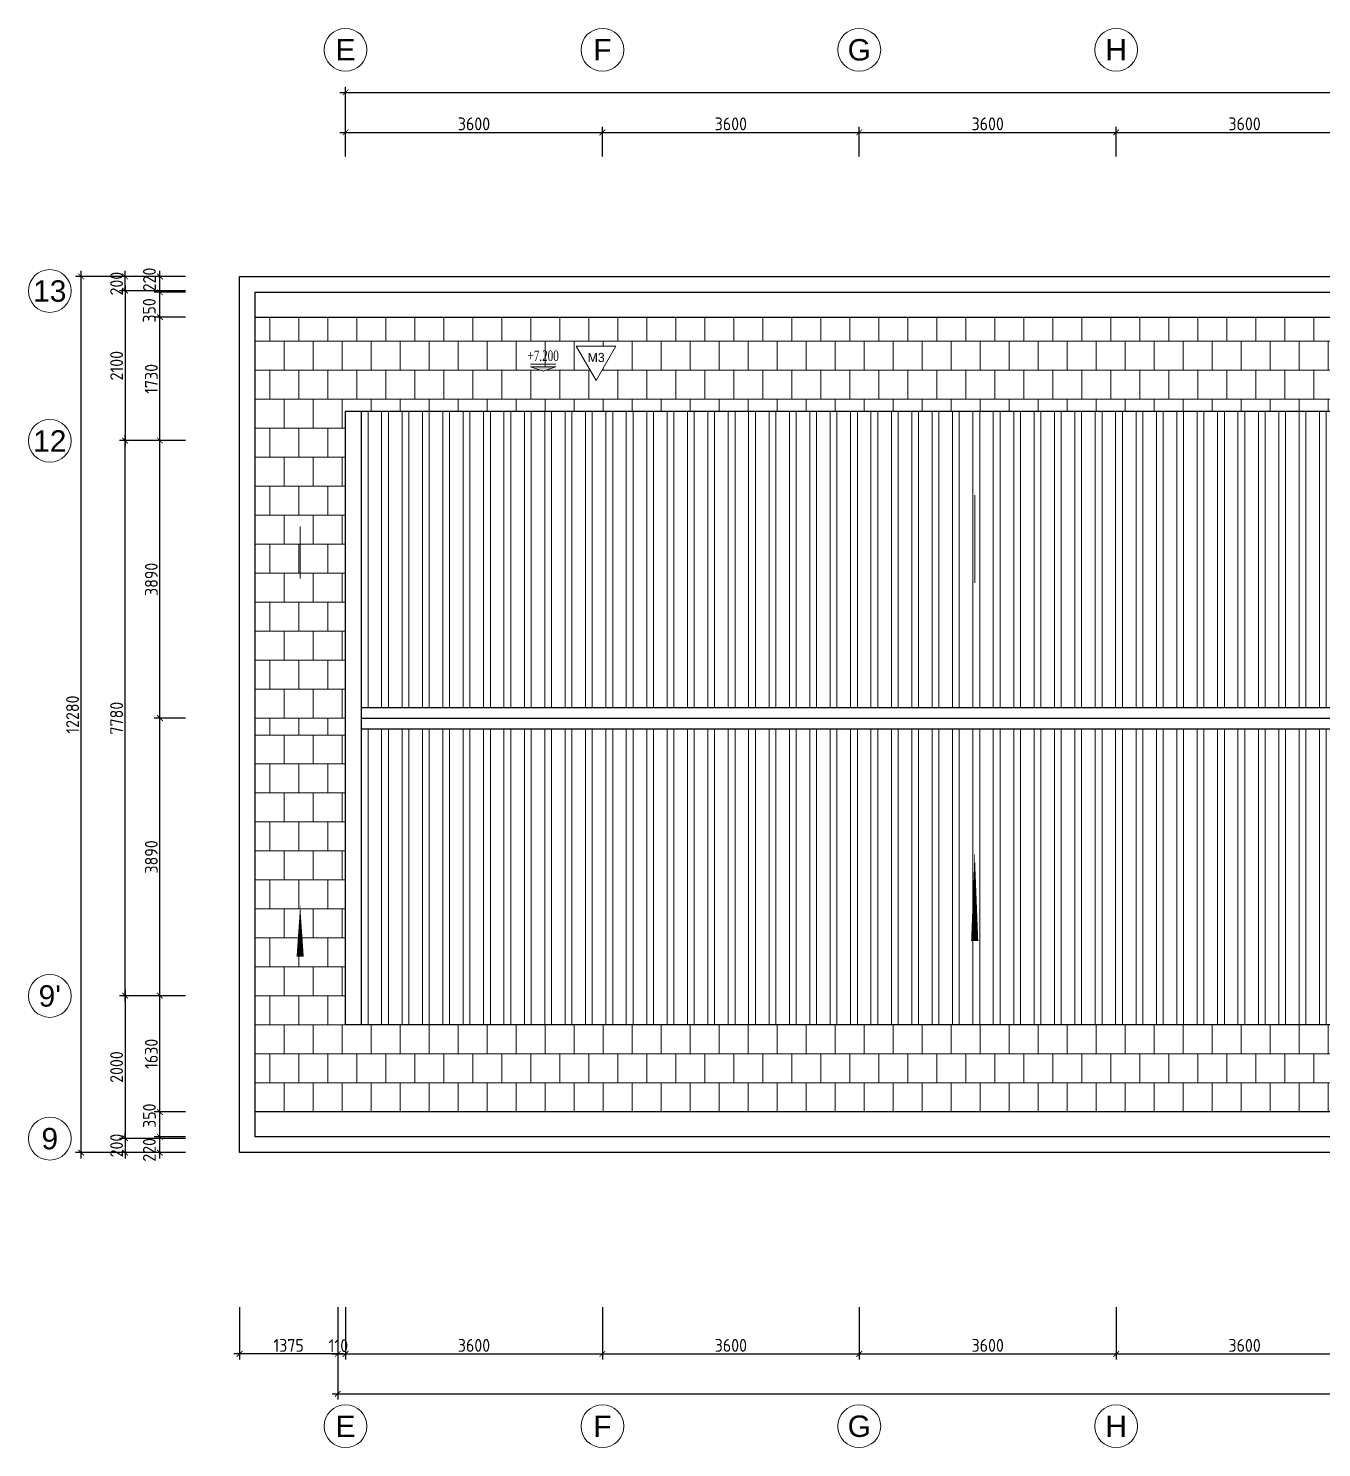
# Model space of a CAD drawing. Header units: millimetres. Extents: x 1276 to 38301, y 1926 to 21817.
# Drawn here: x 1276 to 19400, y 1926 to 21817 of the extents above; entities that cross this region are included whole.
import ezdxf
from ezdxf.enums import TextEntityAlignment as Align

# ---------------------------------------------------------------- set-up
doc = ezdxf.new("R2010")
doc.units = ezdxf.units.MM
doc.linetypes.add('HIDDEN', pattern=[0.375, 0.25, -0.125])
doc.layers.add('Dim', color=144, linetype='Continuous')
doc.layers.add('THAY', color=9, linetype='Continuous')
doc.layers.add('HACTH', color=252, linetype='Continuous', lineweight=5)
doc.layers.add('ZONES', color=7, linetype='Continuous', lineweight=18)
doc.styles.add('ARIALH', font='VnArialH.TTF')
doc.styles.add('AVANTH', font='VnAvantH.TTF')
doc.styles.add('ISOCP', font='isocp.shx')
doc.styles.add('VNS', font='vntimeh.shx', dxfattribs={"width": 0.7})
doc.dimstyles.new('1-100', dxfattribs={"dimtxt": 180, "dimasz": 80, "dimexe": 80, "dimexo": 0, "dimgap": 30, "dimtad": 1, "dimdec": 0, "dimzin": 0, "dimdsep": 46, "dimtxsty": 'ISOCP', "dimblk1": 'ARCHTICK', "dimblk2": 'ARCHTICK', "dimsah": 1, "dimcen": 0.09, "dimdle": 80, "dimclrd": 8, "dimclre": 8, "dimclrt": 11, "dimadec": 0, "dimazin": 0, "dimtfac": 1, "dimtdec": 0, "dimtix": 1, "dimtmove": 2, "dimatfit": 3, "dimldrblk": 'ARCHTICK', "dimfxl": 80, "dimtolj": 1, "dimtzin": 0, "dimarcsym": 0})

# ---------------------------------------------------------------- blocks, each defined once
blk = doc.blocks.new('AXIS')
at = {"layer": 'ZONES'}
blk.add_circle((0, 0), 300, dxfattribs=at)
at = {"layer": 'ZONES', "style": 'ARIALH'}
blk.add_attdef('TENTRUCDINHVI', text='', height=300, dxfattribs=at).set_placement((0, 0), align=Align.MIDDLE)
blk = doc.blocks.new('_ArchTick')
at = {"color": 0, "linetype": 'ByBlock', "const_width": 0.15}
blk.add_lwpolyline([(-0.5, -0.5), (0.5, 0.5)], dxfattribs=at)
blk = doc.blocks.new('*D472')
at = {"layer": 'Defpoints', "color": 0, "transparency": 16777216}
for p in [(5611, 3894), (5721, 3894), (5721, 3239)]:
    blk.add_point(p, dxfattribs=at)
at = {"layer": 'Dim', "color": 8, "lineweight": -2, "transparency": 16777216}
for p, q in [((5611, 3894), (5611, 3159)), ((5721, 3894), (5721, 3159)), ((5531, 3239), (5801, 3239))]:
    blk.add_line(p, q, dxfattribs=at)
at = {"layer": 'Dim', "color": 8, "lineweight": -2, "transparency": 16777216, "xscale": 80, "yscale": 80, "zscale": 80, "rotation": 180}
blk.add_blockref('_ArchTick', (5611, 3239), dxfattribs=at)
at = {"layer": 'Dim', "color": 8, "lineweight": -2, "transparency": 16777216, "xscale": 80, "yscale": 80, "zscale": 80}
blk.add_blockref('_ArchTick', (5721, 3239), dxfattribs=at)
at = {"layer": 'Dim', "color": 11, "transparency": 16777216, "insert": (5621, 3355), "char_height": 180, "attachment_point": 5, "style": 'ISOCP'}
blk.add_mtext('\\A1;110', dxfattribs=at)
blk = doc.blocks.new('*D473')
at = {"layer": 'Defpoints', "color": 0, "transparency": 16777216}
for p in [(5721, 3894), (9321, 3894), (9321, 3239)]:
    blk.add_point(p, dxfattribs=at)
at = {"layer": 'Dim', "color": 8, "lineweight": -2, "transparency": 16777216}
for p, q in [((5721, 3894), (5721, 3159)), ((9321, 3894), (9321, 3159)), ((5641, 3239), (9401, 3239))]:
    blk.add_line(p, q, dxfattribs=at)
at = {"layer": 'Dim', "color": 8, "lineweight": -2, "transparency": 16777216, "xscale": 80, "yscale": 80, "zscale": 80, "rotation": 180}
blk.add_blockref('_ArchTick', (5721, 3239), dxfattribs=at)
at = {"layer": 'Dim', "color": 8, "lineweight": -2, "transparency": 16777216, "xscale": 80, "yscale": 80, "zscale": 80}
blk.add_blockref('_ArchTick', (9321, 3239), dxfattribs=at)
at = {"layer": 'Dim', "color": 11, "transparency": 16777216, "insert": (7521, 3359), "char_height": 180, "attachment_point": 5, "style": 'ISOCP'}
blk.add_mtext('\\A1;3600', dxfattribs=at)
blk = doc.blocks.new('*D474')
at = {"layer": 'Defpoints', "color": 0, "transparency": 16777216}
for p in [(9321, 3894), (12921, 3894), (12921, 3239)]:
    blk.add_point(p, dxfattribs=at)
at = {"layer": 'Dim', "color": 8, "lineweight": -2, "transparency": 16777216}
for p, q in [((9321, 3894), (9321, 3159)), ((12921, 3894), (12921, 3159)), ((9241, 3239), (13001, 3239))]:
    blk.add_line(p, q, dxfattribs=at)
at = {"layer": 'Dim', "color": 8, "lineweight": -2, "transparency": 16777216, "xscale": 80, "yscale": 80, "zscale": 80, "rotation": 180}
blk.add_blockref('_ArchTick', (9321, 3239), dxfattribs=at)
at = {"layer": 'Dim', "color": 8, "lineweight": -2, "transparency": 16777216, "xscale": 80, "yscale": 80, "zscale": 80}
blk.add_blockref('_ArchTick', (12921, 3239), dxfattribs=at)
at = {"layer": 'Dim', "color": 11, "transparency": 16777216, "insert": (11121, 3359), "char_height": 180, "attachment_point": 5, "style": 'ISOCP'}
blk.add_mtext('\\A1;3600', dxfattribs=at)
blk = doc.blocks.new('*D475')
at = {"layer": 'Defpoints', "color": 0, "transparency": 16777216}
for p in [(12921, 3894), (16521, 3894), (16521, 3239)]:
    blk.add_point(p, dxfattribs=at)
at = {"layer": 'Dim', "color": 8, "lineweight": -2, "transparency": 16777216}
for p, q in [((12921, 3894), (12921, 3159)), ((16521, 3894), (16521, 3159)), ((12841, 3239), (16601, 3239))]:
    blk.add_line(p, q, dxfattribs=at)
at = {"layer": 'Dim', "color": 8, "lineweight": -2, "transparency": 16777216, "xscale": 80, "yscale": 80, "zscale": 80, "rotation": 180}
blk.add_blockref('_ArchTick', (12921, 3239), dxfattribs=at)
at = {"layer": 'Dim', "color": 8, "lineweight": -2, "transparency": 16777216, "xscale": 80, "yscale": 80, "zscale": 80}
blk.add_blockref('_ArchTick', (16521, 3239), dxfattribs=at)
at = {"layer": 'Dim', "color": 11, "transparency": 16777216, "insert": (14721, 3359), "char_height": 180, "attachment_point": 5, "style": 'ISOCP'}
blk.add_mtext('\\A1;3600', dxfattribs=at)
blk = doc.blocks.new('*D476')
at = {"layer": 'Defpoints', "color": 0, "transparency": 16777216}
for p in [(16521, 3894), (20121, 3894), (20121, 3239)]:
    blk.add_point(p, dxfattribs=at)
at = {"layer": 'Dim', "color": 8, "lineweight": -2, "transparency": 16777216}
for p, q in [((16521, 3894), (16521, 3159)), ((20121, 3894), (20121, 3159)), ((16441, 3239), (20201, 3239))]:
    blk.add_line(p, q, dxfattribs=at)
at = {"layer": 'Dim', "color": 8, "lineweight": -2, "transparency": 16777216, "xscale": 80, "yscale": 80, "zscale": 80, "rotation": 180}
blk.add_blockref('_ArchTick', (16521, 3239), dxfattribs=at)
at = {"layer": 'Dim', "color": 8, "lineweight": -2, "transparency": 16777216, "xscale": 80, "yscale": 80, "zscale": 80}
blk.add_blockref('_ArchTick', (20121, 3239), dxfattribs=at)
at = {"layer": 'Dim', "color": 11, "transparency": 16777216, "insert": (18321, 3359), "char_height": 180, "attachment_point": 5, "style": 'ISOCP'}
blk.add_mtext('\\A1;3600', dxfattribs=at)
blk = doc.blocks.new('*D491')
at = {"layer": 'Defpoints', "color": 0, "transparency": 16777216}
for p in [(3477, 18140), (2632, 16040), (3477, 16040)]:
    blk.add_point(p, dxfattribs=at)
at = {"layer": 'Dim', "color": 8, "lineweight": -2, "transparency": 16777216}
for p, q in [((3477, 18140), (2552, 18140)), ((2632, 18220), (2632, 15960)), ((3477, 16040), (2552, 16040))]:
    blk.add_line(p, q, dxfattribs=at)
at = {"layer": 'Dim', "color": 8, "lineweight": -2, "transparency": 16777216, "xscale": 80, "yscale": 80, "zscale": 80}
for p, rotation in [((2632, 18140), 90), ((2632, 16040), 270)]:
    blk.add_blockref('_ArchTick', p, dxfattribs=dict(at, rotation=rotation))
at = {"layer": 'Dim', "color": 11, "transparency": 16777216, "insert": (2512, 17090), "char_height": 180, "attachment_point": 5, "rotation": 90, "style": 'ISOCP'}
blk.add_mtext('\\A1;2100', dxfattribs=at)
blk = doc.blocks.new('*D492')
at = {"layer": 'Defpoints', "color": 0, "transparency": 16777216}
for p in [(3477, 8260), (2632, 6260), (3477, 6260)]:
    blk.add_point(p, dxfattribs=at)
at = {"layer": 'Dim', "color": 8, "lineweight": -2, "transparency": 16777216}
for p, q in [((3477, 8260), (2552, 8260)), ((2632, 8340), (2632, 6180)), ((3477, 6260), (2552, 6260))]:
    blk.add_line(p, q, dxfattribs=at)
at = {"layer": 'Dim', "color": 8, "lineweight": -2, "transparency": 16777216, "xscale": 80, "yscale": 80, "zscale": 80}
for p, rotation in [((2632, 8260), 90), ((2632, 6260), 270)]:
    blk.add_blockref('_ArchTick', p, dxfattribs=dict(at, rotation=rotation))
at = {"layer": 'Dim', "color": 11, "transparency": 16777216, "insert": (2512, 7260), "char_height": 180, "attachment_point": 5, "rotation": 90, "style": 'ISOCP'}
blk.add_mtext('\\A1;2000', dxfattribs=at)
blk = doc.blocks.new('*D493')
at = {"layer": 'Defpoints', "color": 0, "transparency": 16777216}
for p in [(2632, 18340), (3477, 18340), (3477, 18140)]:
    blk.add_point(p, dxfattribs=at)
at = {"layer": 'Dim', "color": 8, "lineweight": -2, "transparency": 16777216}
for p, q in [((3477, 18340), (2552, 18340)), ((2632, 18340), (2632, 18420)), ((2632, 18140), (2632, 18340)), ((3477, 18140), (2552, 18140)), ((2632, 18140), (2632, 18060))]:
    blk.add_line(p, q, dxfattribs=at)
at = {"layer": 'Dim', "color": 8, "lineweight": -2, "transparency": 16777216, "xscale": 80, "yscale": 80, "zscale": 80}
for p, rotation in [((2632, 18340), 270), ((2632, 18140), 90)]:
    blk.add_blockref('_ArchTick', p, dxfattribs=dict(at, rotation=rotation))
at = {"layer": 'Dim', "color": 11, "transparency": 16777216, "insert": (2512, 18240), "char_height": 180, "attachment_point": 5, "rotation": 90, "style": 'ISOCP'}
blk.add_mtext('\\A1;200', dxfattribs=at)
blk = doc.blocks.new('*D494')
at = {"layer": 'Defpoints', "color": 0, "transparency": 16777216}
for p in [(3477, 6260), (2632, 6060), (3477, 6060)]:
    blk.add_point(p, dxfattribs=at)
at = {"layer": 'Dim', "color": 8, "lineweight": -2, "transparency": 16777216}
for p, q in [((3477, 6260), (2552, 6260)), ((2632, 6260), (2632, 6340)), ((2632, 6260), (2632, 6060)), ((3477, 6060), (2552, 6060)), ((2632, 6060), (2632, 5980))]:
    blk.add_line(p, q, dxfattribs=at)
at = {"layer": 'Dim', "color": 8, "lineweight": -2, "transparency": 16777216, "xscale": 80, "yscale": 80, "zscale": 80}
for p, rotation in [((2632, 6260), 270), ((2632, 6060), 90)]:
    blk.add_blockref('_ArchTick', p, dxfattribs=dict(at, rotation=rotation))
at = {"layer": 'Dim', "color": 11, "transparency": 16777216, "insert": (2512, 6160), "char_height": 180, "attachment_point": 5, "rotation": 90, "style": 'ISOCP'}
blk.add_mtext('\\A1;200', dxfattribs=at)
blk = doc.blocks.new('*D495')
at = {"layer": 'Defpoints', "color": 0, "transparency": 16777216}
for p in [(2015, 18340), (3477, 18340), (3477, 6060)]:
    blk.add_point(p, dxfattribs=at)
at = {"layer": 'Dim', "color": 8, "lineweight": -2, "transparency": 16777216}
for p, q in [((3477, 18340), (1935, 18340)), ((2015, 5980), (2015, 18420)), ((3477, 6060), (1935, 6060))]:
    blk.add_line(p, q, dxfattribs=at)
at = {"layer": 'Dim', "color": 8, "lineweight": -2, "transparency": 16777216, "xscale": 80, "yscale": 80, "zscale": 80}
for p, rotation in [((2015, 18340), 90), ((2015, 6060), 270)]:
    blk.add_blockref('_ArchTick', p, dxfattribs=dict(at, rotation=rotation))
at = {"layer": 'Dim', "color": 11, "transparency": 16777216, "insert": (1895, 12200), "char_height": 180, "attachment_point": 5, "rotation": 90, "style": 'ISOCP'}
blk.add_mtext('\\A1;12280', dxfattribs=at)
blk = doc.blocks.new('*D483')
at = {"layer": 'Defpoints', "color": 0, "transparency": 16777216}
for p in [(9321, 20359), (5721, 20022), (9321, 20022)]:
    blk.add_point(p, dxfattribs=at)
at = {"layer": 'Dim', "color": 8, "lineweight": -2, "transparency": 16777216}
for p, q in [((5641, 20359), (9401, 20359)), ((5721, 20022), (5721, 20439)), ((9321, 20022), (9321, 20439))]:
    blk.add_line(p, q, dxfattribs=at)
at = {"layer": 'Dim', "color": 8, "lineweight": -2, "transparency": 16777216, "xscale": 80, "yscale": 80, "zscale": 80, "rotation": 180}
blk.add_blockref('_ArchTick', (5721, 20359), dxfattribs=at)
at = {"layer": 'Dim', "color": 8, "lineweight": -2, "transparency": 16777216, "xscale": 80, "yscale": 80, "zscale": 80}
blk.add_blockref('_ArchTick', (9321, 20359), dxfattribs=at)
at = {"layer": 'Dim', "color": 11, "transparency": 16777216, "insert": (7521, 20479), "char_height": 180, "attachment_point": 5, "style": 'ISOCP'}
blk.add_mtext('\\A1;3600', dxfattribs=at)
blk = doc.blocks.new('*D484')
at = {"layer": 'Defpoints', "color": 0, "transparency": 16777216}
for p in [(12921, 20359), (9321, 20022), (12921, 20022)]:
    blk.add_point(p, dxfattribs=at)
at = {"layer": 'Dim', "color": 8, "lineweight": -2, "transparency": 16777216}
for p, q in [((9241, 20359), (13001, 20359)), ((9321, 20022), (9321, 20439)), ((12921, 20022), (12921, 20439))]:
    blk.add_line(p, q, dxfattribs=at)
at = {"layer": 'Dim', "color": 8, "lineweight": -2, "transparency": 16777216, "xscale": 80, "yscale": 80, "zscale": 80, "rotation": 180}
blk.add_blockref('_ArchTick', (9321, 20359), dxfattribs=at)
at = {"layer": 'Dim', "color": 8, "lineweight": -2, "transparency": 16777216, "xscale": 80, "yscale": 80, "zscale": 80}
blk.add_blockref('_ArchTick', (12921, 20359), dxfattribs=at)
at = {"layer": 'Dim', "color": 11, "transparency": 16777216, "insert": (11121, 20479), "char_height": 180, "attachment_point": 5, "style": 'ISOCP'}
blk.add_mtext('\\A1;3600', dxfattribs=at)
blk = doc.blocks.new('*D485')
at = {"layer": 'Defpoints', "color": 0, "transparency": 16777216}
for p in [(16521, 20359), (12921, 20022), (16521, 20022)]:
    blk.add_point(p, dxfattribs=at)
at = {"layer": 'Dim', "color": 8, "lineweight": -2, "transparency": 16777216}
for p, q in [((12841, 20359), (16601, 20359)), ((12921, 20022), (12921, 20439)), ((16521, 20022), (16521, 20439))]:
    blk.add_line(p, q, dxfattribs=at)
at = {"layer": 'Dim', "color": 8, "lineweight": -2, "transparency": 16777216, "xscale": 80, "yscale": 80, "zscale": 80, "rotation": 180}
blk.add_blockref('_ArchTick', (12921, 20359), dxfattribs=at)
at = {"layer": 'Dim', "color": 8, "lineweight": -2, "transparency": 16777216, "xscale": 80, "yscale": 80, "zscale": 80}
blk.add_blockref('_ArchTick', (16521, 20359), dxfattribs=at)
at = {"layer": 'Dim', "color": 11, "transparency": 16777216, "insert": (14721, 20479), "char_height": 180, "attachment_point": 5, "style": 'ISOCP'}
blk.add_mtext('\\A1;3600', dxfattribs=at)
blk = doc.blocks.new('*D486')
at = {"layer": 'Defpoints', "color": 0, "transparency": 16777216}
for p in [(20121, 20359), (16521, 20022), (20121, 20022)]:
    blk.add_point(p, dxfattribs=at)
at = {"layer": 'Dim', "color": 8, "lineweight": -2, "transparency": 16777216}
for p, q in [((16441, 20359), (20201, 20359)), ((16521, 20022), (16521, 20439)), ((20121, 20022), (20121, 20439))]:
    blk.add_line(p, q, dxfattribs=at)
at = {"layer": 'Dim', "color": 8, "lineweight": -2, "transparency": 16777216, "xscale": 80, "yscale": 80, "zscale": 80, "rotation": 180}
blk.add_blockref('_ArchTick', (16521, 20359), dxfattribs=at)
at = {"layer": 'Dim', "color": 8, "lineweight": -2, "transparency": 16777216, "xscale": 80, "yscale": 80, "zscale": 80}
blk.add_blockref('_ArchTick', (20121, 20359), dxfattribs=at)
at = {"layer": 'Dim', "color": 11, "transparency": 16777216, "insert": (18321, 20479), "char_height": 180, "attachment_point": 5, "style": 'ISOCP'}
blk.add_mtext('\\A1;3600', dxfattribs=at)
blk = doc.blocks.new('*D499')
at = {"layer": 'Defpoints', "color": 0, "transparency": 16777216}
for p in [(5611, 3894), (34631, 3894), (34631, 2679)]:
    blk.add_point(p, dxfattribs=at)
at = {"layer": 'Dim', "color": 8, "lineweight": -2, "transparency": 16777216}
for p, q in [((5611, 3894), (5611, 2599)), ((34631, 3894), (34631, 2599)), ((5531, 2679), (34711, 2679))]:
    blk.add_line(p, q, dxfattribs=at)
at = {"layer": 'Dim', "color": 8, "lineweight": -2, "transparency": 16777216, "xscale": 80, "yscale": 80, "zscale": 80, "rotation": 180}
blk.add_blockref('_ArchTick', (5611, 2679), dxfattribs=at)
at = {"layer": 'Dim', "color": 8, "lineweight": -2, "transparency": 16777216, "xscale": 80, "yscale": 80, "zscale": 80}
blk.add_blockref('_ArchTick', (34631, 2679), dxfattribs=at)
at = {"layer": 'Dim', "color": 11, "transparency": 16777216, "insert": (20121, 2799), "char_height": 180, "attachment_point": 5, "style": 'ISOCP'}
blk.add_mtext('\\A1;29020', dxfattribs=at)
blk = doc.blocks.new('*D500')
at = {"layer": 'Defpoints', "color": 0, "transparency": 16777216}
for p in [(34521, 20919), (5721, 20022), (34521, 20022)]:
    blk.add_point(p, dxfattribs=at)
at = {"layer": 'Dim', "color": 8, "lineweight": -2, "transparency": 16777216}
for p, q in [((5641, 20919), (34601, 20919)), ((5721, 20022), (5721, 20999)), ((34521, 20022), (34521, 20999))]:
    blk.add_line(p, q, dxfattribs=at)
at = {"layer": 'Dim', "color": 8, "lineweight": -2, "transparency": 16777216, "xscale": 80, "yscale": 80, "zscale": 80, "rotation": 180}
blk.add_blockref('_ArchTick', (5721, 20919), dxfattribs=at)
at = {"layer": 'Dim', "color": 8, "lineweight": -2, "transparency": 16777216, "xscale": 80, "yscale": 80, "zscale": 80}
blk.add_blockref('_ArchTick', (34521, 20919), dxfattribs=at)
at = {"layer": 'Dim', "color": 11, "transparency": 16777216, "insert": (20452, 21039), "char_height": 180, "attachment_point": 5, "style": 'ISOCP'}
blk.add_mtext('\\A1;28800', dxfattribs=at)
blk = doc.blocks.new('*D508')
at = {"layer": 'Defpoints', "color": 0, "transparency": 16777216}
for p in [(2632, 16040), (3477, 16040), (3477, 8260)]:
    blk.add_point(p, dxfattribs=at)
at = {"layer": 'Dim', "color": 8, "lineweight": -2, "transparency": 16777216}
for p, q in [((2632, 8180), (2632, 16120)), ((3477, 16040), (2552, 16040)), ((3477, 8260), (2552, 8260))]:
    blk.add_line(p, q, dxfattribs=at)
at = {"layer": 'Dim', "color": 8, "lineweight": -2, "transparency": 16777216, "xscale": 80, "yscale": 80, "zscale": 80}
for p, rotation in [((2632, 16040), 90), ((2632, 8260), 270)]:
    blk.add_blockref('_ArchTick', p, dxfattribs=dict(at, rotation=rotation))
at = {"layer": 'Dim', "color": 11, "transparency": 16777216, "insert": (2512, 12150), "char_height": 180, "attachment_point": 5, "rotation": 90, "style": 'ISOCP'}
blk.add_mtext('\\A1;7780', dxfattribs=at)
blk = doc.blocks.new('*D509')
at = {"layer": 'Defpoints', "color": 0, "transparency": 16777216}
for p in [(4236, 3894), (5611, 3894), (4236, 3239)]:
    blk.add_point(p, dxfattribs=at)
at = {"layer": 'Dim', "color": 8, "lineweight": -2, "transparency": 16777216}
for p, q in [((4236, 3894), (4236, 3159)), ((5611, 3894), (5611, 3159)), ((5691, 3239), (4156, 3239))]:
    blk.add_line(p, q, dxfattribs=at)
at = {"layer": 'Dim', "color": 8, "lineweight": -2, "transparency": 16777216, "xscale": 80, "yscale": 80, "zscale": 80, "rotation": 180}
blk.add_blockref('_ArchTick', (4236, 3239), dxfattribs=at)
at = {"layer": 'Dim', "color": 8, "lineweight": -2, "transparency": 16777216, "xscale": 80, "yscale": 80, "zscale": 80}
blk.add_blockref('_ArchTick', (5611, 3239), dxfattribs=at)
at = {"layer": 'Dim', "color": 11, "transparency": 16777216, "insert": (4923, 3359), "char_height": 180, "attachment_point": 5, "style": 'ISOCP'}
blk.add_mtext('\\A1;1375', dxfattribs=at)
blk = doc.blocks.new('*D510')
at = {"layer": 'Defpoints', "color": 0, "transparency": 16777216}
for p in [(3119, 6280), (3477, 6280), (3477, 6060)]:
    blk.add_point(p, dxfattribs=at)
at = {"layer": 'Dim', "color": 8, "lineweight": -2, "transparency": 16777216}
for p, q in [((3477, 6280), (3039, 6280)), ((3119, 5980), (3119, 6360)), ((3477, 6060), (3039, 6060))]:
    blk.add_line(p, q, dxfattribs=at)
at = {"layer": 'Dim', "color": 8, "lineweight": -2, "transparency": 16777216, "xscale": 80, "yscale": 80, "zscale": 80}
for p, rotation in [((3119, 6280), 90), ((3119, 6060), 270)]:
    blk.add_blockref('_ArchTick', p, dxfattribs=dict(at, rotation=rotation))
at = {"layer": 'Dim', "color": 11, "transparency": 16777216, "insert": (2971, 6099), "char_height": 180, "attachment_point": 5, "rotation": 90, "style": 'ISOCP'}
blk.add_mtext('\\A1;220', dxfattribs=at)
blk = doc.blocks.new('*D511')
at = {"layer": 'Defpoints', "color": 0, "transparency": 16777216}
for p in [(3119, 6630), (3477, 6630), (3477, 6280)]:
    blk.add_point(p, dxfattribs=at)
at = {"layer": 'Dim', "color": 8, "lineweight": -2, "transparency": 16777216}
for p, q in [((3477, 6630), (3039, 6630)), ((3119, 6200), (3119, 6710)), ((3477, 6280), (3039, 6280))]:
    blk.add_line(p, q, dxfattribs=at)
at = {"layer": 'Dim', "color": 8, "lineweight": -2, "transparency": 16777216, "xscale": 80, "yscale": 80, "zscale": 80}
for p, rotation in [((3119, 6630), 90), ((3119, 6280), 270)]:
    blk.add_blockref('_ArchTick', p, dxfattribs=dict(at, rotation=rotation))
at = {"layer": 'Dim', "color": 11, "transparency": 16777216, "insert": (2972, 6578), "char_height": 180, "attachment_point": 5, "rotation": 90, "style": 'ISOCP'}
blk.add_mtext('\\A1;350', dxfattribs=at)
blk = doc.blocks.new('*D512')
at = {"layer": 'Defpoints', "color": 0, "transparency": 16777216}
for p in [(3119, 8260), (3477, 8260), (3477, 6630)]:
    blk.add_point(p, dxfattribs=at)
at = {"layer": 'Dim', "color": 8, "lineweight": -2, "transparency": 16777216}
for p, q in [((3477, 8260), (3039, 8260)), ((3119, 6550), (3119, 8340)), ((3477, 6630), (3039, 6630))]:
    blk.add_line(p, q, dxfattribs=at)
at = {"layer": 'Dim', "color": 8, "lineweight": -2, "transparency": 16777216, "xscale": 80, "yscale": 80, "zscale": 80}
for p, rotation in [((3119, 8260), 90), ((3119, 6630), 270)]:
    blk.add_blockref('_ArchTick', p, dxfattribs=dict(at, rotation=rotation))
at = {"layer": 'Dim', "color": 11, "transparency": 16777216, "insert": (2999, 7445), "char_height": 180, "attachment_point": 5, "rotation": 90, "style": 'ISOCP'}
blk.add_mtext('\\A1;1630', dxfattribs=at)
blk = doc.blocks.new('*D513')
at = {"layer": 'Defpoints', "color": 0, "transparency": 16777216}
for p in [(3119, 12150), (3477, 12150), (3477, 8260)]:
    blk.add_point(p, dxfattribs=at)
at = {"layer": 'Dim', "color": 8, "lineweight": -2, "transparency": 16777216}
for p, q in [((3477, 12150), (3039, 12150)), ((3119, 8180), (3119, 12230)), ((3477, 8260), (3039, 8260))]:
    blk.add_line(p, q, dxfattribs=at)
at = {"layer": 'Dim', "color": 8, "lineweight": -2, "transparency": 16777216, "xscale": 80, "yscale": 80, "zscale": 80}
for p, rotation in [((3119, 12150), 90), ((3119, 8260), 270)]:
    blk.add_blockref('_ArchTick', p, dxfattribs=dict(at, rotation=rotation))
at = {"layer": 'Dim', "color": 11, "transparency": 16777216, "insert": (2999, 10205), "char_height": 180, "attachment_point": 5, "rotation": 90, "style": 'ISOCP'}
blk.add_mtext('\\A1;3890', dxfattribs=at)
blk = doc.blocks.new('*D514')
at = {"layer": 'Defpoints', "color": 0, "transparency": 16777216}
for p in [(3119, 16040), (3477, 16040), (3477, 12150)]:
    blk.add_point(p, dxfattribs=at)
at = {"layer": 'Dim', "color": 8, "lineweight": -2, "transparency": 16777216}
for p, q in [((3119, 12070), (3119, 16120)), ((3477, 16040), (3039, 16040)), ((3477, 12150), (3039, 12150))]:
    blk.add_line(p, q, dxfattribs=at)
at = {"layer": 'Dim', "color": 8, "lineweight": -2, "transparency": 16777216, "xscale": 80, "yscale": 80, "zscale": 80}
for p, rotation in [((3119, 16040), 90), ((3119, 12150), 270)]:
    blk.add_blockref('_ArchTick', p, dxfattribs=dict(at, rotation=rotation))
at = {"layer": 'Dim', "color": 11, "transparency": 16777216, "insert": (2999, 14095), "char_height": 180, "attachment_point": 5, "rotation": 90, "style": 'ISOCP'}
blk.add_mtext('\\A1;3890', dxfattribs=at)
blk = doc.blocks.new('*D515')
at = {"layer": 'Defpoints', "color": 0, "transparency": 16777216}
for p in [(3119, 17770), (3477, 17770), (3477, 16040)]:
    blk.add_point(p, dxfattribs=at)
at = {"layer": 'Dim', "color": 8, "lineweight": -2, "transparency": 16777216}
for p, q in [((3477, 17770), (3039, 17770)), ((3119, 15960), (3119, 17850)), ((3477, 16040), (3039, 16040))]:
    blk.add_line(p, q, dxfattribs=at)
at = {"layer": 'Dim', "color": 8, "lineweight": -2, "transparency": 16777216, "xscale": 80, "yscale": 80, "zscale": 80}
for p, rotation in [((3119, 17770), 90), ((3119, 16040), 270)]:
    blk.add_blockref('_ArchTick', p, dxfattribs=dict(at, rotation=rotation))
at = {"layer": 'Dim', "color": 11, "transparency": 16777216, "insert": (2999, 16905), "char_height": 180, "attachment_point": 5, "rotation": 90, "style": 'ISOCP'}
blk.add_mtext('\\A1;1730', dxfattribs=at)
blk = doc.blocks.new('*D501')
at = {"layer": 'Defpoints', "color": 0, "transparency": 16777216}
for p in [(3119, 18120), (3477, 18120), (3477, 17770)]:
    blk.add_point(p, dxfattribs=at)
at = {"layer": 'Dim', "color": 8, "lineweight": -2, "transparency": 16777216}
for p, q in [((3477, 18120), (3039, 18120)), ((3119, 17690), (3119, 18200)), ((3477, 17770), (3039, 17770))]:
    blk.add_line(p, q, dxfattribs=at)
at = {"layer": 'Dim', "color": 8, "lineweight": -2, "transparency": 16777216, "xscale": 80, "yscale": 80, "zscale": 80}
for p, rotation in [((3119, 18120), 90), ((3119, 17770), 270)]:
    blk.add_blockref('_ArchTick', p, dxfattribs=dict(at, rotation=rotation))
at = {"layer": 'Dim', "color": 11, "transparency": 16777216, "insert": (2970, 17864), "char_height": 180, "attachment_point": 5, "rotation": 90, "style": 'ISOCP'}
blk.add_mtext('\\A1;350', dxfattribs=at)
blk = doc.blocks.new('*D502')
at = {"layer": 'Defpoints', "color": 0, "transparency": 16777216}
for p in [(3119, 18340), (3477, 18340), (3477, 18120)]:
    blk.add_point(p, dxfattribs=at)
at = {"layer": 'Dim', "color": 8, "lineweight": -2, "transparency": 16777216}
for p, q in [((3477, 18340), (3039, 18340)), ((3119, 18040), (3119, 18420)), ((3477, 18120), (3039, 18120))]:
    blk.add_line(p, q, dxfattribs=at)
at = {"layer": 'Dim', "color": 8, "lineweight": -2, "transparency": 16777216, "xscale": 80, "yscale": 80, "zscale": 80}
for p, rotation in [((3119, 18340), 90), ((3119, 18120), 270)]:
    blk.add_blockref('_ArchTick', p, dxfattribs=dict(at, rotation=rotation))
at = {"layer": 'Dim', "color": 11, "transparency": 16777216, "insert": (2972, 18298), "char_height": 180, "attachment_point": 5, "rotation": 90, "style": 'ISOCP'}
blk.add_mtext('\\A1;220', dxfattribs=at)
blk = doc.blocks.new('CAODO')
blk.add_hatch(color=256).paths.add_polyline_path([(0, 0), (-225, 80), (225, 80)])
blk.add_line((-225, 124), (225, 124))
blk.add_lwpolyline([(0, 0), (-225, 80), (225, 80), (0, 0)])
at = {"layer": 'ZONES', "style": 'VNS', "width": 0.7}
blk.add_attdef('CAODO', text='', height=187, dxfattribs=at).set_placement((0, 274), align=Align.MIDDLE)
blk = doc.blocks.new('MAT')
blk.add_lwpolyline([(-11, 95), (508, 995), (-531, 995)], close=True)
at = {"layer": 'ZONES', "style": 'AVANTH'}
blk.add_attdef('DS', text='', height=240, dxfattribs=at).set_placement((-11, 695), align=Align.MIDDLE)

msp = doc.modelspace()

# ---------------------------------------------------------------- hatches: boundary and pattern name
at = {"layer": 'HACTH'}
h = msp.add_hatch(dxfattribs=at)
h.set_pattern_fill('AR-B88', color=256, scale=2, style=0)
h.set_pattern_definition([(0, (4455.8, 12150.18), (0, 406.4), []), (90, (4455.79, 12150.18), (-203.2, 406.4), [406.4, -406.4])])
h.paths.add_polyline_path([(28091.1, 17770.2), (4455.8, 17770.2), (4455.8, 12150.2), (5720.8, 12150.2), (5720.8, 16450.2), (27482.1, 16450.2)])
h.paths.add_polyline_path([(9510.7, 17364.9), (9232.9, 16883.8), (8955.1, 17364.9)], flags=16)
h.paths.add_polyline_path([(8667.7, 17075.6), (8490.5, 17012.6), (8313.4, 17075.6)], flags=16)
h.paths.add_polyline_path([(20859.6, 17075.6), (21214, 17075.6), (21036.8, 17012.6)], flags=16)
h.paths.add_polyline_path([(21501.4, 17364.9), (22057, 17364.9), (21779.2, 16883.8)], flags=16)
h.paths.add_polyline_path([(20732.1, 17117.4), (21341.5, 17117.4), (21341.5, 17338.6), (20732.1, 17338.6)], flags=24)
h.paths.add_polyline_path([(21618.1, 17105), (21940.3, 17105), (21940.3, 17304.1), (21618.1, 17304.1)], flags=24)
h.paths.add_polyline_path([(8185.9, 17117.4), (8795.2, 17117.4), (8795.2, 17338.6), (8185.9, 17338.6)], flags=24)
h.paths.add_polyline_path([(9071.8, 17105), (9394, 17105), (9394, 17304.1), (9071.8, 17304.1)], flags=24)
h.paths.add_polyline_path([(4896.3, 13480.7), (4896.3, 14229.5), (5256.3, 14229.5), (5256.3, 13480.7)], flags=24)
h = msp.add_hatch(dxfattribs=at)
h.set_pattern_fill('ANSI32', color=256, scale=30, angle=45, style=0)
h.set_pattern_definition([(90, (5940.8, 12300.18), (-285.75, 3e-14), []), (90, (6036.04, 12395.43), (-285.75, 3e-14), [])])
h.paths.add_polyline_path([(14358.1, 13290), (14358.1, 14046), (14718.1, 14046), (14718.1, 13290)], flags=24)
h.paths.add_polyline_path([(25523.4, 13290), (25523.4, 14046), (25883.4, 14046), (25883.4, 13290)], flags=24)
h.paths.add_polyline_path([(25567.5, 12300.2), (27482.1, 16450.2), (5940.8, 16450.2), (5940.8, 12300.2), (20034.2, 12300.2), (19843, 12631.3), (20398.6, 12631.3), (20207.4, 12300.2)])
h = msp.add_hatch(dxfattribs=at)
h.set_pattern_fill('AR-B88', color=256, scale=2, style=0)
h.set_pattern_definition([(0, (4455.8, 6630.18), (0, 406.4), []), (90, (4455.79, 6630.18), (-203.2, 406.4), [406.4, -406.4])])
h.paths.add_polyline_path([(23514.4, 7850.2), (5720.8, 7850.2), (5720.8, 12150.2), (4455.8, 12150.2), (4455.8, 6630.2), (22951.5, 6630.2)])
h.paths.add_polyline_path([(20859.6, 7117.2), (21214, 7117.2), (21036.8, 7054.2)], flags=16)
h.paths.add_polyline_path([(21501.4, 7406.5), (22057, 7406.5), (21779.2, 6925.4)], flags=16)
h.paths.add_polyline_path([(20732.1, 7159), (21341.5, 7159), (21341.5, 7380.1), (20732.1, 7380.1)], flags=24)
h.paths.add_polyline_path([(21619.2, 7149.9), (21939.2, 7149.9), (21939.2, 7342.4), (21619.2, 7342.4)], flags=24)
h.paths.add_polyline_path([(4896.3, 9532.4), (4896.3, 10281.2), (5256.3, 10281.2), (5256.3, 9532.4)], flags=24)
h = msp.add_hatch(dxfattribs=at)
h.set_pattern_fill('ANSI32', color=256, scale=30, angle=45, style=0)
h.set_pattern_definition([(90, (5940.8, 7850.18), (-285.75, 3e-14), []), (90, (6036.04, 7945.43), (-285.75, 3e-14), [])])
h.paths.add_polyline_path([(14358.1, 10300.9), (14358.1, 11056.9), (14718.1, 11056.9), (14718.1, 10300.9)], flags=24)
h.paths.add_polyline_path([(25523.4, 10300.9), (25523.4, 11056.9), (25883.4, 11056.9), (25883.4, 10300.9)], flags=24)
h.paths.add_polyline_path([(23514.4, 7850.2), (25429, 12000.2), (5940.8, 12000.2), (5940.8, 7850.2)])

# ---------------------------------------------------------------- linework, layer by layer
at = {"layer": 'HACTH', "linetype": 'HIDDEN', "ltscale": 100}
msp.add_line((5720.8, 12150.2), (4455.8, 12150.2), dxfattribs=at)
at = {"layer": 'THAY'}
for p, q in [((4455.8, 17770.2), (28500.8, 17770.2)), ((5940.8, 16450.2), (5940.8, 7850.2)), ((5940.8, 12300.2), (25567.5, 12300.2)), ((5940.8, 12150.2), (25498.3, 12150.2)), ((5940.8, 12000.2), (25429, 12000.2))]:
    msp.add_line(p, q, dxfattribs=at)
for points in [[(20010.8, 6060.2), (4235.8, 6060.2), (4235.8, 18340.2), (28720.8, 18340.2)], [(34410.8, 6280.2), (4455.8, 6280.2), (4455.8, 18120.2), (28500.8, 18120.2), (28500.8, 16750.2), (34410.8, 16750.2)], [(23514.4, 7850.2), (5720.8, 7850.2), (5720.8, 16450.2), (27482.1, 16450.2)], [(34410.8, 6630.2), (4455.8, 6630.2)]]:
    msp.add_lwpolyline(points, dxfattribs=at)
at = {"layer": 'ZONES'}
for points in [[(14538.1, 14046), (14538.1, 15272.8)], [(5084.9, 14106.6), (5084.9, 14834.2)]]:
    msp.add_lwpolyline(points, dxfattribs=at)
for points in [[(14538.1, 9027.6, 100, 0, 0), (14538.1, 10300.9, 0, 0, 0)], [(5084.9, 8804.9, 100, 0, 0), (5084.9, 9532.4, 0, 0, 0)]]:
    msp.add_lwpolyline(points, format="xyseb", dxfattribs=at)

# ---------------------------------------------------------------- block references
for p, values in [((5720.8, 21517.3), {'TENTRUCDINHVI': 'e'}), ((9320.8, 21517.3), {'TENTRUCDINHVI': 'f'}), ((12920.8, 21517.3), {'TENTRUCDINHVI': 'g'}), ((16520.8, 21517.3), {'TENTRUCDINHVI': 'h'}), ((1575.8, 18136.6), {'TENTRUCDINHVI': '13'}), ((1575.8, 16036.6), {'TENTRUCDINHVI': '12'}), ((1575.8, 8256.6), {'TENTRUCDINHVI': "9'"}), ((1575.8, 6256.6), {'TENTRUCDINHVI': '9'}), ((5720.8, 2226), {'TENTRUCDINHVI': 'e'}), ((9320.8, 2226), {'TENTRUCDINHVI': 'f'}), ((12920.8, 2226), {'TENTRUCDINHVI': 'g'}), ((16520.8, 2226), {'TENTRUCDINHVI': 'h'})]:
    msp.add_blockref('AXIS', p, dxfattribs=at).add_auto_attribs(values)
for name, p, xscale, yscale, zscale, values in [('MAT', (9239, 16833.2), 0.534599999897182, 0.534599999897182, 0.534599999897182, {'DS': 'm3'}), ('CAODO', (8490.5, 17012.6), 0.7875000000931323, 0.7875000000931323, 0.7875000000931323, {'CAODO': '+7.200'})]:
    msp.add_blockref(name, p, dxfattribs=dict(at, xscale=xscale, yscale=yscale, zscale=zscale)).add_auto_attribs(values)

# ---------------------------------------------------------------- dimensions: what is measured, and where the dimension line sits
at = {"layer": 'Dim'}
for base, p1, p2, picture, middle in [((34520.8, 20918.8), (5720.8, 20021.7), (34520.8, 20021.7), '*D500', (20451.8, 21038.8)), ((5720.8, 3239.1), (5610.8, 3893.7), (5720.8, 3893.7), '*D472', (5620.8, 3355))]:
    dim = msp.add_linear_dim(base=base, p1=p1, p2=p2, dimstyle='1-100', dxfattribs=at)
    dim.commit()
    dim.dimension.update_dxf_attribs({"geometry": picture, "text_midpoint": middle, "dimtype": 160})
for base, p1, p2, picture, middle in [((9320.8, 20358.9), (5720.8, 20021.7), (9320.8, 20021.7), '*D483', (7520.8, 20478.9)), ((12920.8, 20358.9), (9320.8, 20021.7), (12920.8, 20021.7), '*D484', (11120.8, 20478.9)), ((16520.8, 20358.9), (12920.8, 20021.7), (16520.8, 20021.7), '*D485', (14720.8, 20478.9)), ((20120.8, 20358.9), (16520.8, 20021.7), (20120.8, 20021.7), '*D486', (18320.8, 20478.9)), ((4235.8, 3239.1), (5610.8, 3893.7), (4235.8, 3893.7), '*D509', (4923.3, 3359.1)), ((34630.8, 2679.2), (5610.8, 3893.7), (34630.8, 3893.7), '*D499', (20120.8, 2799.2)), ((9320.8, 3239.1), (5720.8, 3893.7), (9320.8, 3893.7), '*D473', (7520.8, 3359.1)), ((12920.8, 3239.1), (9320.8, 3893.7), (12920.8, 3893.7), '*D474', (11120.8, 3359.1)), ((16520.8, 3239.1), (12920.8, 3893.7), (16520.8, 3893.7), '*D475', (14720.8, 3359.1)), ((20120.8, 3239.1), (16520.8, 3893.7), (20120.8, 3893.7), '*D476', (18320.8, 3359.1))]:
    dim = msp.add_linear_dim(base=base, p1=p1, p2=p2, dimstyle='1-100', dxfattribs=at)
    dim.commit()
    dim.dimension.update_dxf_attribs({"geometry": picture, "text_midpoint": middle})
for base, p1, p2, picture, middle in [((3119.1, 18340.2), (3476.5, 18120.2), (3476.5, 18340.2), '*D502', (2972.1, 18298.4)), ((3119.1, 18120.2), (3476.5, 17770.2), (3476.5, 18120.2), '*D501', (2970.1, 17863.6)), ((3119.1, 6630.2), (3476.5, 6280.2), (3476.5, 6630.2), '*D511', (2971.5, 6578.3)), ((3119.1, 6280.2), (3476.5, 6060.2), (3476.5, 6280.2), '*D510', (2971.5, 6099))]:
    dim = msp.add_linear_dim(base=base, p1=p1, p2=p2, angle=90, dimstyle='1-100', dxfattribs=at)
    dim.commit()
    dim.dimension.update_dxf_attribs({"geometry": picture, "text_midpoint": middle, "dimtype": 160})
for base, p1, p2, picture, middle in [((2015, 18340.2), (3476.5, 6060.2), (3476.5, 18340.2), '*D495', (1895, 12200.2)), ((2632.3, 18340.2), (3476.5, 18140.2), (3476.5, 18340.2), '*D493', (2512.3, 18240.2)), ((2632.3, 16040.2), (3476.5, 18140.2), (3476.5, 16040.2), '*D491', (2512.3, 17090.2)), ((3119.1, 17770.2), (3476.5, 16040.2), (3476.5, 17770.2), '*D515', (2999.1, 16905.2)), ((2632.3, 16040.2), (3476.5, 8260.2), (3476.5, 16040.2), '*D508', (2512.3, 12150.2)), ((3119.1, 16040.2), (3476.5, 12150.2), (3476.5, 16040.2), '*D514', (2999.1, 14095.2)), ((3119.1, 12150.2), (3476.5, 8260.2), (3476.5, 12150.2), '*D513', (2999.1, 10205.2)), ((2632.3, 6260.2), (3476.5, 8260.2), (3476.5, 6260.2), '*D492', (2512.3, 7260.2)), ((3119.1, 8260.2), (3476.5, 6630.2), (3476.5, 8260.2), '*D512', (2999.1, 7445.2)), ((2632.3, 6060.2), (3476.5, 6260.2), (3476.5, 6060.2), '*D494', (2512.3, 6160.2))]:
    dim = msp.add_linear_dim(base=base, p1=p1, p2=p2, angle=90, dimstyle='1-100', dxfattribs=at)
    dim.commit()
    dim.dimension.update_dxf_attribs({"geometry": picture, "text_midpoint": middle})

doc.saveas('drawing.dxf')
